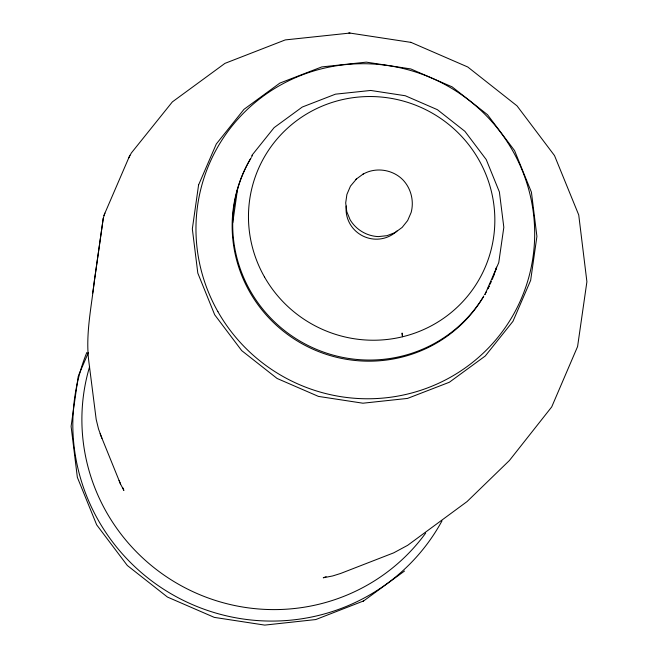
<?xml version="1.0" encoding="UTF-8"?>
<svg xmlns="http://www.w3.org/2000/svg" width="658" height="658" viewBox="0 0 658 658"><rect width="100%" height="100%" fill="white"/><g stroke="black" fill="none" stroke-linecap="round" stroke-linejoin="round"><path stroke-width="0.99" d="M104.902 213.118L103.265 218.217L94.398 280.473C91.487 307.015 85.524 333.705 88.698 360.477L96.191 419.459L98.535 429.032L101.932 438.327M103.265 218.217L92.679 293.172M78.212 376.376L71.097 426.392L77.348 477.33L96.668 524.837L127.315 565.485L167.445 597.053L214.319 617.385L264.746 625.1L315.774 619.556L363.652 600.918M232.751 222.766L237.661 188.254M395.039 232.587L387.044 235.671L378.366 236.6C366.81 236.132 355.986 229.691 350.097 219.731L346.774 211.654L345.697 202.927L346.898 194.455L350.475 186.107L356.578 178.861M128.812 157.813L131.329 153.001L172.347 101.908L224.954 63.365L285.268 39.916L349.998 33.056M103.857 215.602L129.865 155.288M78.442 375.644L88.443 352.474M484.962 294.57L498.756 262.608L503.822 227.281L499.389 191.947L486.229 159.557L464.893 131.312L437.389 109.68L405.262 95.739L370.709 90.459L335.473 94.168L302.261 107.048L274.106 127.636L251.8 155.485M362.755 174.354C375.348 166.836 392.423 169.328 402.712 179.667L402.943 179.905C411.069 188.451 414.186 201.044 411.16 212.427L407.664 220.529L402.153 227.413L395.236 232.48M355.822 179.42L363.413 173.86M363.134 601.297L404.522 571.029M326.138 576.679L323.267 577.782L332.652 575.956L340.647 573.455L393.673 552.86L407.697 545.293L467.04 501.593L509.415 460.493L551.708 406.924L577.584 346.569L586.903 281.731L578.736 214.977L554.513 155.592L517.007 105.848L467.772 67.001L411.036 42.392L348.839 32.9M410.543 42.334L411.036 42.392M100.106 433.712L120.455 483.91L123.877 490.424L122.742 487.619M119.09 480.455L120.455 483.91M441.979 520.897A196.824 193.337 26.2 0 1 186.222 601.79A196.824 193.337 26.2 0 1 86.831 352.491M425.66 533.12A190.129 186.765 26.2 0 1 188.443 589.519A190.129 186.765 26.2 0 1 89.62 366.638M483.836 295.952A135.359 132.965 26.2 0 1 299.587 340.885A135.359 132.965 26.2 0 1 250.846 158.15M251.364 157.278A135.359 132.965 26.2 0 1 252.425 155.551M496.116 268.949A135.359 132.965 26.2 0 1 495.137 271.861M494.446 273.794A135.359 132.965 26.2 0 1 492.176 279.535M491.361 281.418A135.359 132.965 26.2 0 1 490.078 284.231M489.19 286.09A135.359 132.965 26.2 0 1 487.808 288.837M486.295 291.774A135.359 132.965 26.2 0 1 484.814 294.455M483.276 297.087A135.359 132.965 26.2 0 1 298.584 341.749A135.359 132.965 26.2 0 1 250.805 158.413M496.469 267.164A135.359 132.965 26.2 0 1 495.556 270.084M494.915 272.025A135.359 132.965 26.2 0 1 493.887 274.921M489.083 286.296A135.359 132.965 26.2 0 1 488.178 288.138M396.971 230.983A30.038 29.503 26.2 0 1 362.953 236.041A30.038 29.503 26.2 0 1 346.223 206.003M198.584 184.956L192.333 228.91L197.811 273.119L214.681 314.771L241.716 350.632L277.108 378.473L318.456 396.404L362.928 403.206L407.508 398.419L449.381 382.24L485.283 355.978L512.96 321.326L530.652 280.357L536.912 236.403L531.425 192.194L514.54 150.559L487.512 114.706L452.128 86.872L410.789 68.942L366.317 62.14L321.746 66.927L279.88 83.081L243.978 109.343L216.301 143.995L198.584 184.956M402.457 336.304L402.096 333.03L402.499 336.764L402.457 336.304M217.921 311.67A169.937 166.926 26.2 0 0 511.25 318.299A169.937 166.926 26.2 0 0 366.786 63.768A169.937 166.926 26.2 0 0 217.921 311.67M264.442 276.878A123.605 121.417 26.2 0 0 477.798 281.698A123.605 121.417 26.2 0 0 372.716 96.562A123.605 121.417 26.2 0 0 264.442 276.878"/></g></svg>
